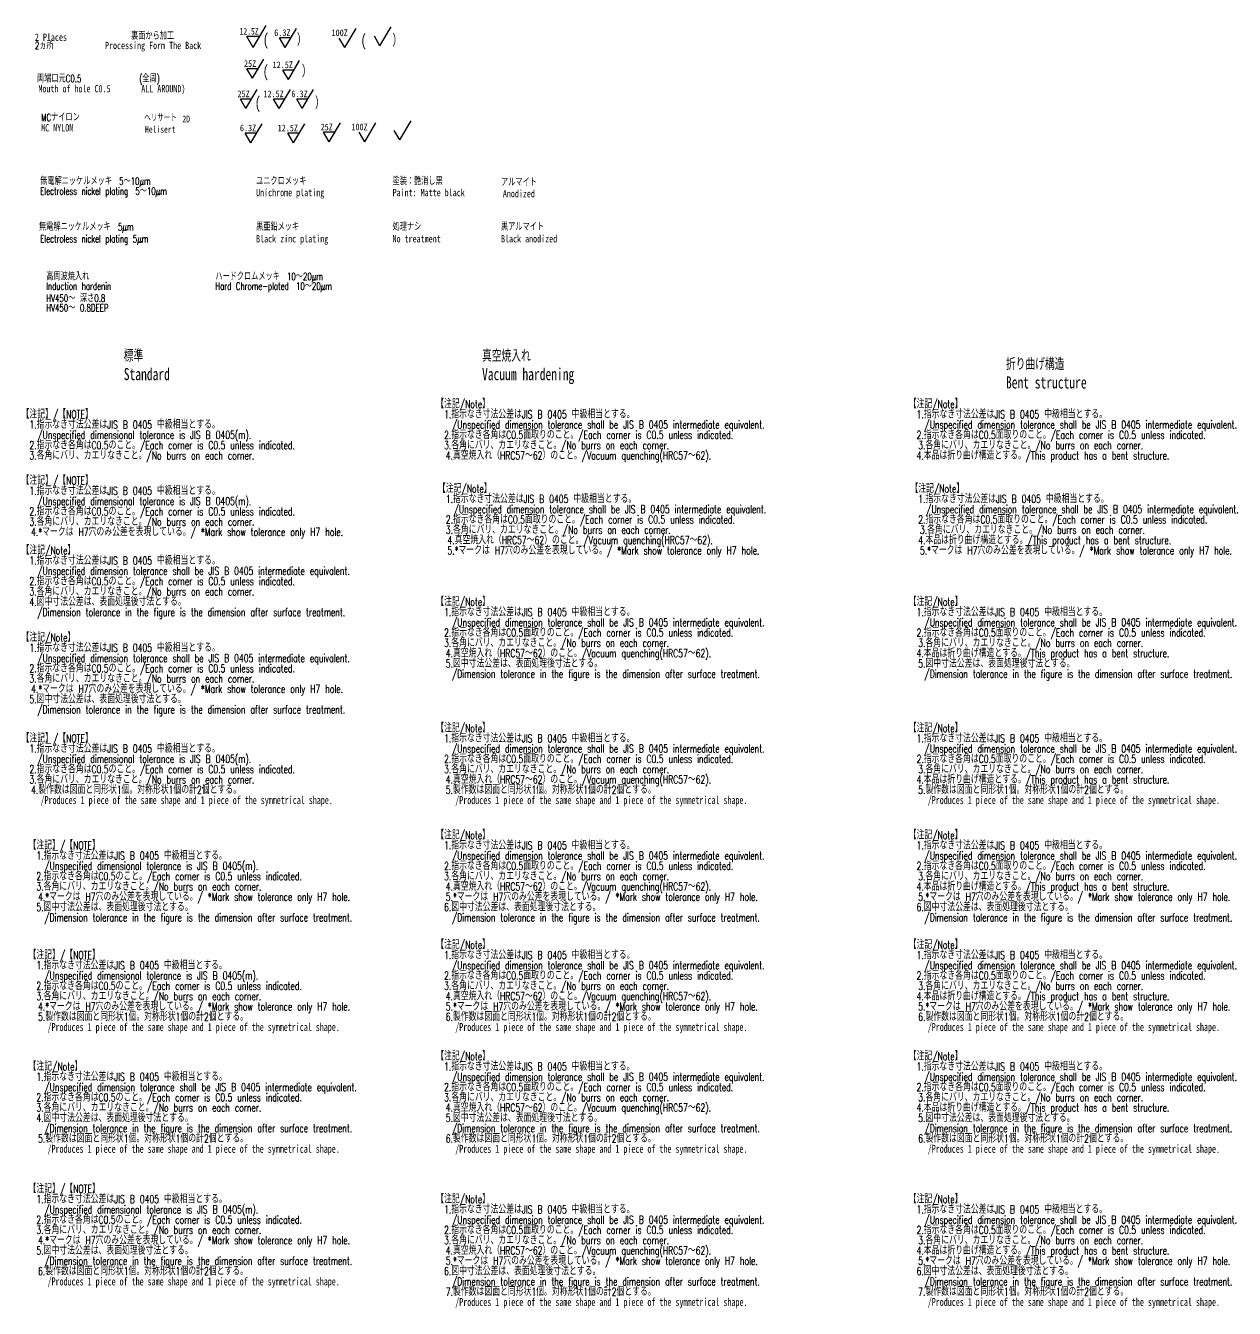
# Model space of a CAD drawing. Header units: millimetres. Extents: x 20 to 1039, y -216 to 345.
# Drawn here: x 511 to 1039, y -216 to 345 of the extents above; entities that cross this region are included whole.
import ezdxf

# ---------------------------------------------------------------- set-up
doc = ezdxf.new("R2010")
doc.units = ezdxf.units.MM
doc.layers.add('SLD-0', color=7, linetype='Continuous')
doc.styles.add('SLDTEXTSTYLE0', font='TXT', dxfattribs={"width": 0.7, "bigfont": 'bigfont'})
doc.styles.add('SLDTEXTSTYLE1', font='TXT', dxfattribs={"width": 0.7})
doc.styles.add('SLDTEXTSTYLE35', font='TXT', dxfattribs={"width": 0.75})

# ---------------------------------------------------------------- blocks, each defined once
blk = doc.blocks.new('SW_NOTE_0')
at = {"layer": 'SLD-0', "color": 0, "char_height": 3.2, "attachment_point": 1, "style": 'SLDTEXTSTYLE0'}
for s, insert in [('HV450～ 深さ0.8', (0, 4.13)), ('HV450～ 0.8DEEP', (0, -0.07))]:
    blk.add_mtext(s, dxfattribs=dict(at, insert=insert))
blk = doc.blocks.new('SW_NOTE_0_1')
at = {"layer": 'SLD-0', "color": 0, "char_height": 3.2, "attachment_point": 1, "style": 'SLDTEXTSTYLE0'}
for s, insert in [('高周波焼入れ', (0, 4.13)), ('Induction hardenin\u3000', (0, -0.07))]:
    blk.add_mtext(s, dxfattribs=dict(at, insert=insert))
blk = doc.blocks.new('SW_NOTE_0_2')
at = {"layer": 'SLD-0', "color": 0, "char_height": 3.5, "attachment_point": 1, "style": 'SLDTEXTSTYLE0'}
for s, insert in [('【注記/Note】', (0, 4.51)), ('\u30001.指示なき寸法公差はJIS B 0405 中級相当とする。', (0, 0.01)), ('\u3000\u3000/Unspecified dimension tolerance shall be JIS B 0405 intermediate equivalent.', (0, -4.49)), ('\u30002.指示なき各角はC0.5のこと。/Each corner is C0.5 unless indicated.', (0, -8.99)), ('\u30003.各角にバリ、カエリなきこと。/No burrs on each corner.', (0, -13.49)), ('\u30004.図中寸法公差は、表面処理後寸法とする。', (0, -17.99)), ('\u3000\u3000/Dimension tolerance in the figure is the dimension after surface treatment.', (0, -22.49))]:
    blk.add_mtext(s, dxfattribs=dict(at, insert=insert))
blk = doc.blocks.new('SW_NOTE_0_3')
at = {"layer": 'SLD-0', "color": 0, "char_height": 3.5, "attachment_point": 1, "style": 'SLDTEXTSTYLE0'}
for s, insert in [('【注記】/【NOTE】', (0, 4.51)), ('\u30001.指示なき寸法公差はJIS B 0405 中級相当とする。', (0, 0.01)), ('\u3000\u3000/Unspecified dimensional tolerance is JIS B 0405(m).', (0, -4.49)), ('\u30002.指示なき各角はC0.5のこと。/Each corner is C0.5 unless indicated.', (0, -8.99)), ('\u30003.各角にバリ、カエリなきこと。/No burrs on each corner.', (0, -13.49))]:
    blk.add_mtext(s, dxfattribs=dict(at, insert=insert))
blk = doc.blocks.new('SW_NOTE_0_4')
at = {"layer": 'SLD-0', "color": 0, "char_height": 3.2, "attachment_point": 2}
for s, insert, style in [('Processing Form The Back', (11.63, -0.07), 'SLDTEXTSTYLE1'), ('裏面から加工', (11.4, 4.13), 'SLDTEXTSTYLE0')]:
    blk.add_mtext(s, dxfattribs=dict(at, insert=insert, style=style))
blk = doc.blocks.new('SW_NOTE_0_5')
at = {"layer": 'SLD-0', "color": 0, "char_height": 2.91, "attachment_point": 1}
for s, insert, style in [('ヘリサート', (0, 3.75), 'SLDTEXTSTYLE0'), ('2D', (16.69, 3.32), 'SLDTEXTSTYLE1')]:
    blk.add_mtext(s, dxfattribs=dict(at, insert=insert, style=style))
blk = doc.blocks.new('SW_NOTE_0_6')
at = {"layer": 'SLD-0', "color": 0, "char_height": 3.5, "attachment_point": 1, "style": 'SLDTEXTSTYLE0'}
for s, insert in [('【注記/Note】', (0, 4.51)), ('\u30001.指示なき寸法公差はJIS B 0405 中級相当とする。', (0, 0.01)), ('\u3000\u3000/Unspecified dimension tolerance shall be JIS B 0405 intermediate equivalent.', (0, -4.49)), ('\u30002.指示なき各角はC0.5面取りのこと。/Each corner is C0.5 unless indicated.', (0, -8.99)), ('\u30003.各角にバリ、カエリなきこと。/No burrs on each corner.', (0, -13.49)), ('4.真空焼入れ（HRC57～62）のこと。/Vacuum quenching(HRC57～62).', (4.16, -17.99))]:
    blk.add_mtext(s, dxfattribs=dict(at, insert=insert))
blk = doc.blocks.new('SW_NOTE_0_7')
at = {"layer": 'SLD-0', "color": 0, "char_height": 3.5, "attachment_point": 1, "style": 'SLDTEXTSTYLE0'}
for s, insert in [('【注記/Note】', (0, 4.51)), ('\u30001.指示なき寸法公差はJIS B 0405 中級相当とする。', (0, 0.01)), ('\u3000\u3000/Unspecified dimension tolerance shall be JIS B 0405 intermediate equivalent.', (0, -4.49)), ('\u30002.指示なき各角はC0.5面取りのこと。/Each corner is C0.5 unless indicated.', (0, -8.99)), ('3.各角にバリ、カエリなきこと。/No burrs on each corner.', (4.16, -13.49)), ('\u30004.本品は折り曲げ構造とする。/This product has a bent structure.', (0, -17.99))]:
    blk.add_mtext(s, dxfattribs=dict(at, insert=insert))
blk = doc.blocks.new('SW_NOTE_0_8')
at = {"layer": 'SLD-0', "color": 0, "char_height": 3.5, "attachment_point": 1, "style": 'SLDTEXTSTYLE0'}
for s, insert in [('【注記/Note】', (0, 4.51)), ('\u30001.指示なき寸法公差はJIS B 0405 中級相当とする。', (0, 0.01)), ('\u3000\u3000/Unspecified dimension tolerance shall be JIS B 0405 intermediate equivalent.', (0, -4.49)), ('\u30002.指示なき各角はC0.5面取りのこと。/Each corner is C0.5 unless indicated.', (0, -8.99)), ('\u30003.各角にバリ、カエリなきこと。/No burrs on each corner.', (0, -13.49)), ('4.真空焼入れ（HRC57～62）のこと。/Vacuum quenching(HRC57～62).', (4.16, -17.99)), ('5.図中寸法公差は、表面処理後寸法とする。', (4.16, -22.49)), ('\u3000\u3000/Dimension tolerance in the figure is the dimension after surface treatment.', (0, -26.99))]:
    blk.add_mtext(s, dxfattribs=dict(at, insert=insert))
blk = doc.blocks.new('SW_NOTE_0_9')
at = {"layer": 'SLD-0', "color": 0, "char_height": 3.5, "attachment_point": 1, "style": 'SLDTEXTSTYLE0'}
for s, insert in [('【注記/Note】', (0, 4.51)), ('\u30001.指示なき寸法公差はJIS B 0405 中級相当とする。', (0, 0.01)), ('\u3000\u3000/Unspecified dimension tolerance shall be JIS B 0405 intermediate equivalent.', (0, -4.49)), ('\u30002.指示なき各角はC0.5面取りのこと。/Each corner is C0.5 unless indicated.', (0, -8.99)), ('3.各角にバリ、カエリなきこと。/No burrs on each corner.', (4.16, -13.49)), ('\u30004.本品は折り曲げ構造とする。/This product has a bent structure.', (0, -17.99)), ('5.図中寸法公差は、表面処理後寸法とする。', (4.16, -22.49)), ('\u3000\u3000/Dimension tolerance in the figure is the dimension after surface treatment.', (0, -26.99))]:
    blk.add_mtext(s, dxfattribs=dict(at, insert=insert))
blk = doc.blocks.new('SW_NOTE_0_10')
at = {"layer": 'SLD-0', "color": 0, "char_height": 3.5, "attachment_point": 1, "style": 'SLDTEXTSTYLE0'}
for s, insert in [('【注記/Note】', (0, 4.51)), ('\u30001.指示なき寸法公差はJIS B 0405 中級相当とする。', (0, 0.01)), ('\u3000\u3000/Unspecified dimension tolerance shall be JIS B 0405 intermediate equivalent.', (0, -4.49)), ('\u30002.指示なき各角はC0.5面取りのこと。/Each corner is C0.5 unless indicated.', (0, -8.99)), ('3.各角にバリ、カエリなきこと。/No burrs on each corner.', (4.16, -13.49)), ('\u30004.本品は折り曲げ構造とする。/This product has a bent structure.', (0, -17.99)), ('5.*マークは H7穴のみ公差を表現している。/ *Mark show tolerance only H7 hole.', (4.16, -22.49))]:
    blk.add_mtext(s, dxfattribs=dict(at, insert=insert))
blk = doc.blocks.new('SW_NOTE_0_11')
at = {"layer": 'SLD-0', "color": 0, "char_height": 3.5, "attachment_point": 1, "style": 'SLDTEXTSTYLE0'}
for s, insert in [('【注記/Note】', (0, 4.51)), ('\u30001.指示なき寸法公差はJIS B 0405 中級相当とする。', (0, 0.01)), ('\u3000\u3000/Unspecified dimension tolerance shall be JIS B 0405 intermediate equivalent.', (0, -4.49)), ('\u30002.指示なき各角はC0.5面取りのこと。/Each corner is C0.5 unless indicated.', (0, -8.99)), ('\u30003.各角にバリ、カエリなきこと。/No burrs on each corner.', (0, -13.49)), ('4.真空焼入れ（HRC57～62）のこと。/Vacuum quenching(HRC57～62).', (4.16, -17.99)), ('5.*マークは H7穴のみ公差を表現している。/ *Mark show tolerance only H7 hole.', (4.16, -22.49))]:
    blk.add_mtext(s, dxfattribs=dict(at, insert=insert))
blk = doc.blocks.new('SW_NOTE_0_12')
at = {"layer": 'SLD-0', "color": 0, "char_height": 3.5, "attachment_point": 1, "style": 'SLDTEXTSTYLE0'}
for s, insert in [('【注記】/【NOTE】', (0, 4.51)), ('\u30001.指示なき寸法公差はJIS B 0405 中級相当とする。', (0, 0.01)), ('\u3000\u3000/Unspecified dimensional tolerance is JIS B 0405(m).', (0, -4.49)), ('\u30002.指示なき各角はC0.5のこと。/Each corner is C0.5 unless indicated.', (0, -8.99)), ('\u30003.各角にバリ、カエリなきこと。/No burrs on each corner.', (0, -13.49)), ('4.*マークは H7穴のみ公差を表現している。/ *Mark show tolerance only H7 hole.', (4.16, -17.99))]:
    blk.add_mtext(s, dxfattribs=dict(at, insert=insert))
blk = doc.blocks.new('SW_NOTE_0_13')
at = {"layer": 'SLD-0', "color": 0, "char_height": 3.5, "attachment_point": 1}
for s, insert, style in [('【注記/Note】', (0, 4.51), 'SLDTEXTSTYLE0'), ('\u30001.指示なき寸法公差はJIS B 0405 中級相当とする。', (0, 0.01), 'SLDTEXTSTYLE0'), ('\u3000\u3000/Unspecified dimension tolerance shall be JIS B 0405 intermediate equivalent.', (0, -4.49), 'SLDTEXTSTYLE0'), ('\u30002.指示なき各角はC0.5面取りのこと。/Each corner is C0.5 unless indicated.', (0, -8.99), 'SLDTEXTSTYLE0'), ('3.各角にバリ、カエリなきこと。/No burrs on each corner.', (4.16, -13.49), 'SLDTEXTSTYLE0'), ('\u30004.本品は折り曲げ構造とする。/This product has a bent structure.', (0, -17.99), 'SLDTEXTSTYLE0'), ('5.製作数は図面と同形状1個。対称形状1個の計2個とする。', (4.16, -22.49), 'SLDTEXTSTYLE0'), ('/Produces 1 piece of the same shape and 1 piece of the symmetrical shape.', (8.31, -26.99), 'SLDTEXTSTYLE1')]:
    blk.add_mtext(s, dxfattribs=dict(at, insert=insert, style=style))
blk = doc.blocks.new('SW_NOTE_0_14')
at = {"layer": 'SLD-0', "color": 0, "char_height": 3.5, "attachment_point": 1}
for s, insert, style in [('【注記/Note】', (0, 4.51), 'SLDTEXTSTYLE0'), ('\u30001.指示なき寸法公差はJIS B 0405 中級相当とする。', (0, 0.01), 'SLDTEXTSTYLE0'), ('\u3000\u3000/Unspecified dimension tolerance shall be JIS B 0405 intermediate equivalent.', (0, -4.49), 'SLDTEXTSTYLE0'), ('\u30002.指示なき各角はC0.5面取りのこと。/Each corner is C0.5 unless indicated.', (0, -8.99), 'SLDTEXTSTYLE0'), ('\u30003.各角にバリ、カエリなきこと。/No burrs on each corner.', (0, -13.49), 'SLDTEXTSTYLE0'), ('4.真空焼入れ（HRC57～62）のこと。/Vacuum quenching(HRC57～62).', (4.16, -17.99), 'SLDTEXTSTYLE0'), ('5.製作数は図面と同形状1個。対称形状1個の計2個とする。', (4.16, -22.49), 'SLDTEXTSTYLE0'), ('/Produces 1 piece of the same shape and 1 piece of the symmetrical shape.', (8.31, -26.99), 'SLDTEXTSTYLE1')]:
    blk.add_mtext(s, dxfattribs=dict(at, insert=insert, style=style))
blk = doc.blocks.new('SW_NOTE_0_15')
at = {"layer": 'SLD-0', "color": 0, "char_height": 3.5, "attachment_point": 1}
for s, insert, style in [('【注記】/【NOTE】', (0, 4.51), 'SLDTEXTSTYLE0'), ('\u30001.指示なき寸法公差はJIS B 0405 中級相当とする。', (0, 0.01), 'SLDTEXTSTYLE0'), ('\u3000\u3000/Unspecified dimensional tolerance is JIS B 0405(m).', (0, -4.49), 'SLDTEXTSTYLE0'), ('\u30002.指示なき各角はC0.5のこと。/Each corner is C0.5 unless indicated.', (0, -8.99), 'SLDTEXTSTYLE0'), ('\u30003.各角にバリ、カエリなきこと。/No burrs on each corner.', (0, -13.49), 'SLDTEXTSTYLE0'), ('4.製作数は図面と同形状1個。対称形状1個の計2個とする。', (4.16, -17.99), 'SLDTEXTSTYLE0'), ('/Produces 1 piece of the same shape and 1 piece of the symmetrical shape.', (8.31, -22.49), 'SLDTEXTSTYLE1')]:
    blk.add_mtext(s, dxfattribs=dict(at, insert=insert, style=style))
blk = doc.blocks.new('SW_NOTE_0_16')
at = {"layer": 'SLD-0', "color": 0, "char_height": 3.5, "attachment_point": 1, "style": 'SLDTEXTSTYLE0'}
for s, insert in [('【注記/Note】', (0, 4.51)), ('\u30001.指示なき寸法公差はJIS B 0405 中級相当とする。', (0, 0.01)), ('\u3000\u3000/Unspecified dimension tolerance shall be JIS B 0405 intermediate equivalent.', (0, -4.49)), ('\u30002.指示なき各角はC0.5面取りのこと。/Each corner is C0.5 unless indicated.', (0, -8.99)), ('3.各角にバリ、カエリなきこと。/No burrs on each corner.', (4.16, -13.49)), ('\u30004.本品は折り曲げ構造とする。/This product has a bent structure.', (0, -17.99)), ('5.*マークは H7穴のみ公差を表現している。/ *Mark show tolerance only H7 hole.', (4.16, -22.49)), ('\u30006.図中寸法公差は、表面処理後寸法とする。', (0, -26.99)), ('\u3000\u3000/Dimension tolerance in the figure is the dimension after surface treatment.', (0, -31.49))]:
    blk.add_mtext(s, dxfattribs=dict(at, insert=insert))
blk = doc.blocks.new('SW_NOTE_0_17')
at = {"layer": 'SLD-0', "color": 0, "char_height": 3.5, "attachment_point": 1, "style": 'SLDTEXTSTYLE0'}
for s, insert in [('【注記/Note】', (0, 4.51)), ('\u30001.指示なき寸法公差はJIS B 0405 中級相当とする。', (0, 0.01)), ('\u3000\u3000/Unspecified dimension tolerance shall be JIS B 0405 intermediate equivalent.', (0, -4.49)), ('\u30002.指示なき各角はC0.5面取りのこと。/Each corner is C0.5 unless indicated.', (0, -8.99)), ('\u30003.各角にバリ、カエリなきこと。/No burrs on each corner.', (0, -13.49)), ('4.真空焼入れ（HRC57～62）のこと。/Vacuum quenching(HRC57～62).', (4.16, -17.99)), ('5.*マークは H7穴のみ公差を表現している。/ *Mark show tolerance only H7 hole.', (4.16, -22.49)), ('\u30006.図中寸法公差は、表面処理後寸法とする。', (0, -26.99)), ('\u3000\u3000/Dimension tolerance in the figure is the dimension after surface treatment.', (0, -31.49))]:
    blk.add_mtext(s, dxfattribs=dict(at, insert=insert))
blk = doc.blocks.new('SW_NOTE_0_18')
at = {"layer": 'SLD-0', "color": 0, "char_height": 3.5, "attachment_point": 1, "style": 'SLDTEXTSTYLE0'}
for s, insert in [('【注記】/【NOTE】', (0, 4.51)), ('\u30001.指示なき寸法公差はJIS B 0405 中級相当とする。', (0, 0.01)), ('\u3000\u3000/Unspecified dimensional tolerance is JIS B 0405(m).', (0, -4.49)), ('\u30002.指示なき各角はC0.5のこと。/Each corner is C0.5 unless indicated.', (0, -8.99)), ('\u30003.各角にバリ、カエリなきこと。/No burrs on each corner.', (0, -13.49)), ('\u30005.図中寸法公差は、表面処理後寸法とする。', (0, -22.49)), ('4.*マークは H7穴のみ公差を表現している。/ *Mark show tolerance only H7 hole.', (4.16, -17.99)), ('\u3000\u3000/Dimension tolerance in the figure is the dimension after surface treatment.', (0, -26.99))]:
    blk.add_mtext(s, dxfattribs=dict(at, insert=insert))
blk = doc.blocks.new('SW_NOTE_0_19')
at = {"layer": 'SLD-0', "color": 0, "char_height": 3.5, "attachment_point": 1}
for s, insert, style in [('【注記/Note】', (0, 4.51), 'SLDTEXTSTYLE0'), ('\u30001.指示なき寸法公差はJIS B 0405 中級相当とする。', (0, 0.01), 'SLDTEXTSTYLE0'), ('\u3000\u3000/Unspecified dimension tolerance shall be JIS B 0405 intermediate equivalent.', (0, -4.49), 'SLDTEXTSTYLE0'), ('\u30002.指示なき各角はC0.5面取りのこと。/Each corner is C0.5 unless indicated.', (0, -8.99), 'SLDTEXTSTYLE0'), ('3.各角にバリ、カエリなきこと。/No burrs on each corner.', (4.16, -13.49), 'SLDTEXTSTYLE0'), ('\u30004.本品は折り曲げ構造とする。/This product has a bent structure.', (0, -17.99), 'SLDTEXTSTYLE0'), ('5.*マークは H7穴のみ公差を表現している。/ *Mark show tolerance only H7 hole.', (4.16, -22.49), 'SLDTEXTSTYLE0'), ('6.製作数は図面と同形状1個。対称形状1個の計2個とする。', (4.16, -26.99), 'SLDTEXTSTYLE0'), ('/Produces 1 piece of the same shape and 1 piece of the symmetrical shape.', (8.31, -31.49), 'SLDTEXTSTYLE1')]:
    blk.add_mtext(s, dxfattribs=dict(at, insert=insert, style=style))
blk = doc.blocks.new('SW_NOTE_0_20')
at = {"layer": 'SLD-0', "color": 0, "char_height": 3.5, "attachment_point": 1}
for s, insert, style in [('【注記/Note】', (0, 4.51), 'SLDTEXTSTYLE0'), ('\u30001.指示なき寸法公差はJIS B 0405 中級相当とする。', (0, 0.01), 'SLDTEXTSTYLE0'), ('\u3000\u3000/Unspecified dimension tolerance shall be JIS B 0405 intermediate equivalent.', (0, -4.49), 'SLDTEXTSTYLE0'), ('\u30002.指示なき各角はC0.5面取りのこと。/Each corner is C0.5 unless indicated.', (0, -8.99), 'SLDTEXTSTYLE0'), ('\u30003.各角にバリ、カエリなきこと。/No burrs on each corner.', (0, -13.49), 'SLDTEXTSTYLE0'), ('4.真空焼入れ（HRC57～62）のこと。/Vacuum quenching(HRC57～62).', (4.16, -17.99), 'SLDTEXTSTYLE0'), ('5.*マークは H7穴のみ公差を表現している。/ *Mark show tolerance only H7 hole.', (4.16, -22.49), 'SLDTEXTSTYLE0'), ('6.製作数は図面と同形状1個。対称形状1個の計2個とする。', (4.16, -26.99), 'SLDTEXTSTYLE0'), ('/Produces 1 piece of the same shape and 1 piece of the symmetrical shape.', (8.31, -31.49), 'SLDTEXTSTYLE1')]:
    blk.add_mtext(s, dxfattribs=dict(at, insert=insert, style=style))
blk = doc.blocks.new('SW_NOTE_0_21')
at = {"layer": 'SLD-0', "color": 0, "char_height": 3.5, "attachment_point": 1}
for s, insert, style in [('【注記】/【NOTE】', (0, 4.51), 'SLDTEXTSTYLE0'), ('\u30001.指示なき寸法公差はJIS B 0405 中級相当とする。', (0, 0.01), 'SLDTEXTSTYLE0'), ('\u3000\u3000/Unspecified dimensional tolerance is JIS B 0405(m).', (0, -4.49), 'SLDTEXTSTYLE0'), ('\u30002.指示なき各角はC0.5のこと。/Each corner is C0.5 unless indicated.', (0, -8.99), 'SLDTEXTSTYLE0'), ('\u30003.各角にバリ、カエリなきこと。/No burrs on each corner.', (0, -13.49), 'SLDTEXTSTYLE0'), ('4.*マークは H7穴のみ公差を表現している。/ *Mark show tolerance only H7 hole.', (4.16, -17.99), 'SLDTEXTSTYLE0'), ('5.製作数は図面と同形状1個。対称形状1個の計2個とする。', (4.16, -22.49), 'SLDTEXTSTYLE0'), ('/Produces 1 piece of the same shape and 1 piece of the symmetrical shape.', (8.31, -26.99), 'SLDTEXTSTYLE1')]:
    blk.add_mtext(s, dxfattribs=dict(at, insert=insert, style=style))
blk = doc.blocks.new('SW_NOTE_0_22')
at = {"layer": 'SLD-0', "color": 0, "char_height": 3.5, "attachment_point": 1}
for s, insert, style in [('【注記/Note】', (0, 4.51), 'SLDTEXTSTYLE0'), ('\u30001.指示なき寸法公差はJIS B 0405 中級相当とする。', (0, 0.01), 'SLDTEXTSTYLE0'), ('\u3000\u3000/Unspecified dimension tolerance shall be JIS B 0405 intermediate equivalent.', (0, -4.49), 'SLDTEXTSTYLE0'), ('\u30002.指示なき各角はC0.5面取りのこと。/Each corner is C0.5 unless indicated.', (0, -8.99), 'SLDTEXTSTYLE0'), ('3.各角にバリ、カエリなきこと。/No burrs on each corner.', (4.16, -13.49), 'SLDTEXTSTYLE0'), ('\u30004.本品は折り曲げ構造とする。/This product has a bent structure.', (0, -17.99), 'SLDTEXTSTYLE0'), ('5.図中寸法公差は、表面処理後寸法とする。', (4.16, -22.49), 'SLDTEXTSTYLE0'), ('\u3000\u3000/Dimension tolerance in the figure is the dimension after surface treatment.', (0, -26.99), 'SLDTEXTSTYLE0'), ('6.製作数は図面と同形状1個。対称形状1個の計2個とする。', (4.16, -31.49), 'SLDTEXTSTYLE0'), ('/Produces 1 piece of the same shape and 1 piece of the symmetrical shape.', (8.31, -35.99), 'SLDTEXTSTYLE1')]:
    blk.add_mtext(s, dxfattribs=dict(at, insert=insert, style=style))
blk = doc.blocks.new('SW_NOTE_0_23')
at = {"layer": 'SLD-0', "color": 0, "char_height": 3.5, "attachment_point": 1}
for s, insert, style in [('【注記/Note】', (0, 4.51), 'SLDTEXTSTYLE0'), ('\u30001.指示なき寸法公差はJIS B 0405 中級相当とする。', (0, 0.01), 'SLDTEXTSTYLE0'), ('\u3000\u3000/Unspecified dimension tolerance shall be JIS B 0405 intermediate equivalent.', (0, -4.49), 'SLDTEXTSTYLE0'), ('\u30002.指示なき各角はC0.5面取りのこと。/Each corner is C0.5 unless indicated.', (0, -8.99), 'SLDTEXTSTYLE0'), ('\u30003.各角にバリ、カエリなきこと。/No burrs on each corner.', (0, -13.49), 'SLDTEXTSTYLE0'), ('4.真空焼入れ（HRC57～62）のこと。/Vacuum quenching(HRC57～62).', (4.16, -17.99), 'SLDTEXTSTYLE0'), ('5.図中寸法公差は、表面処理後寸法とする。', (4.16, -22.49), 'SLDTEXTSTYLE0'), ('\u3000\u3000/Dimension tolerance in the figure is the dimension after surface treatment.', (0, -26.99), 'SLDTEXTSTYLE0'), ('6.製作数は図面と同形状1個。対称形状1個の計2個とする。', (4.16, -31.49), 'SLDTEXTSTYLE0'), ('/Produces 1 piece of the same shape and 1 piece of the symmetrical shape.', (8.31, -35.99), 'SLDTEXTSTYLE1')]:
    blk.add_mtext(s, dxfattribs=dict(at, insert=insert, style=style))
blk = doc.blocks.new('SW_NOTE_0_24')
at = {"layer": 'SLD-0', "color": 0, "char_height": 3.5, "attachment_point": 1}
for s, insert, style in [('【注記/Note】', (0, 4.51), 'SLDTEXTSTYLE0'), ('\u30001.指示なき寸法公差はJIS B 0405 中級相当とする。', (0, 0.01), 'SLDTEXTSTYLE0'), ('\u3000\u3000/Unspecified dimension tolerance shall be JIS B 0405 intermediate equivalent.', (0, -4.49), 'SLDTEXTSTYLE0'), ('\u30002.指示なき各角はC0.5のこと。/Each corner is C0.5 unless indicated.', (0, -8.99), 'SLDTEXTSTYLE0'), ('\u30003.各角にバリ、カエリなきこと。/No burrs on each corner.', (0, -13.49), 'SLDTEXTSTYLE0'), ('\u30004.図中寸法公差は、表面処理後寸法とする。', (0, -17.99), 'SLDTEXTSTYLE0'), ('\u3000\u3000/Dimension tolerance in the figure is the dimension after surface treatment.', (0, -22.49), 'SLDTEXTSTYLE0'), ('5.製作数は図面と同形状1個。対称形状1個の計2個とする。', (4.16, -26.99), 'SLDTEXTSTYLE0'), ('/Produces 1 piece of the same shape and 1 piece of the symmetrical shape.', (8.31, -31.49), 'SLDTEXTSTYLE1')]:
    blk.add_mtext(s, dxfattribs=dict(at, insert=insert, style=style))
blk = doc.blocks.new('SW_NOTE_0_25')
at = {"layer": 'SLD-0', "color": 0, "char_height": 3.5, "attachment_point": 1}
for s, insert, style in [('【注記/Note】', (0, 4.51), 'SLDTEXTSTYLE0'), ('\u30001.指示なき寸法公差はJIS B 0405 中級相当とする。', (0, 0.01), 'SLDTEXTSTYLE0'), ('\u3000\u3000/Unspecified dimension tolerance shall be JIS B 0405 intermediate equivalent.', (0, -4.49), 'SLDTEXTSTYLE0'), ('\u30002.指示なき各角はC0.5面取りのこと。/Each corner is C0.5 unless indicated.', (0, -8.99), 'SLDTEXTSTYLE0'), ('3.各角にバリ、カエリなきこと。/No burrs on each corner.', (4.16, -13.49), 'SLDTEXTSTYLE0'), ('\u30004.本品は折り曲げ構造とする。/This product has a bent structure.', (0, -17.99), 'SLDTEXTSTYLE0'), ('5.*マークは H7穴のみ公差を表現している。/ *Mark show tolerance only H7 hole.', (4.16, -22.49), 'SLDTEXTSTYLE0'), ('\u30006.図中寸法公差は、表面処理後寸法とする。', (0, -26.99), 'SLDTEXTSTYLE0'), ('\u3000\u3000/Dimension tolerance in the figure is the dimension after surface treatment.', (0, -31.49), 'SLDTEXTSTYLE0'), ('7.製作数は図面と同形状1個。対称形状1個の計2個とする。', (4.16, -35.99), 'SLDTEXTSTYLE0'), ('/Produces 1 piece of the same shape and 1 piece of the symmetrical shape.', (8.31, -40.49), 'SLDTEXTSTYLE1')]:
    blk.add_mtext(s, dxfattribs=dict(at, insert=insert, style=style))
blk = doc.blocks.new('SW_NOTE_0_26')
at = {"layer": 'SLD-0', "color": 0, "char_height": 3.5, "attachment_point": 1}
for s, insert, style in [('【注記/Note】', (0, 4.51), 'SLDTEXTSTYLE0'), ('\u30001.指示なき寸法公差はJIS B 0405 中級相当とする。', (0, 0.01), 'SLDTEXTSTYLE0'), ('\u3000\u3000/Unspecified dimension tolerance shall be JIS B 0405 intermediate equivalent.', (0, -4.49), 'SLDTEXTSTYLE0'), ('\u30002.指示なき各角はC0.5面取りのこと。/Each corner is C0.5 unless indicated.', (0, -8.99), 'SLDTEXTSTYLE0'), ('\u30003.各角にバリ、カエリなきこと。/No burrs on each corner.', (0, -13.49), 'SLDTEXTSTYLE0'), ('4.真空焼入れ（HRC57～62）のこと。/Vacuum quenching(HRC57～62).', (4.16, -17.99), 'SLDTEXTSTYLE0'), ('5.*マークは H7穴のみ公差を表現している。/ *Mark show tolerance only H7 hole.', (4.16, -22.49), 'SLDTEXTSTYLE0'), ('\u30006.図中寸法公差は、表面処理後寸法とする。', (0, -26.99), 'SLDTEXTSTYLE0'), ('\u3000\u3000/Dimension tolerance in the figure is the dimension after surface treatment.', (0, -31.49), 'SLDTEXTSTYLE0'), ('7.製作数は図面と同形状1個。対称形状1個の計2個とする。', (4.16, -35.99), 'SLDTEXTSTYLE0'), ('/Produces 1 piece of the same shape and 1 piece of the symmetrical shape.', (8.31, -40.49), 'SLDTEXTSTYLE1')]:
    blk.add_mtext(s, dxfattribs=dict(at, insert=insert, style=style))
blk = doc.blocks.new('SW_NOTE_0_27')
at = {"layer": 'SLD-0', "color": 0, "char_height": 3.5, "attachment_point": 1}
for s, insert, style in [('【注記】/【NOTE】', (0, 4.51), 'SLDTEXTSTYLE0'), ('\u30001.指示なき寸法公差はJIS B 0405 中級相当とする。', (0, 0.01), 'SLDTEXTSTYLE0'), ('\u3000\u3000/Unspecified dimensional tolerance is JIS B 0405(m).', (0, -4.49), 'SLDTEXTSTYLE0'), ('\u30002.指示なき各角はC0.5のこと。/Each corner is C0.5 unless indicated.', (0, -8.99), 'SLDTEXTSTYLE0'), ('\u30003.各角にバリ、カエリなきこと。/No burrs on each corner.', (0, -13.49), 'SLDTEXTSTYLE0'), ('\u30005.図中寸法公差は、表面処理後寸法とする。', (0, -22.49), 'SLDTEXTSTYLE0'), ('4.*マークは H7穴のみ公差を表現している。/ *Mark show tolerance only H7 hole.', (4.16, -17.99), 'SLDTEXTSTYLE0'), ('\u3000\u3000/Dimension tolerance in the figure is the dimension after surface treatment.', (0, -26.99), 'SLDTEXTSTYLE0'), ('6.製作数は図面と同形状1個。対称形状1個の計2個とする。', (4.16, -31.49), 'SLDTEXTSTYLE0'), ('/Produces 1 piece of the same shape and 1 piece of the symmetrical shape.', (8.31, -35.99), 'SLDTEXTSTYLE1')]:
    blk.add_mtext(s, dxfattribs=dict(at, insert=insert, style=style))
blk = doc.blocks.new('SW_NOTE_0_32')
at = {"layer": 'SLD-0', "color": 0, "char_height": 5.292, "attachment_point": 1}
for s, insert, style in [('標準', (0, 6.82), 'SLDTEXTSTYLE0'), ('Standard', (0, -1.23), 'SLDTEXTSTYLE1')]:
    blk.add_mtext(s, dxfattribs=dict(at, insert=insert, style=style))
blk = doc.blocks.new('SW_NOTE_0_33')
at = {"layer": 'SLD-0', "color": 0, "attachment_point": 1}
for s, insert, char_height, style in [('真空焼入れ', (0, 6.82), 5.292, 'SLDTEXTSTYLE0'), ('Vacuum hardening', (0, -1.23), 5.2917, 'SLDTEXTSTYLE1')]:
    blk.add_mtext(s, dxfattribs=dict(at, insert=insert, char_height=char_height, style=style))
blk = doc.blocks.new('SW_NOTE_0_34')
at = {"layer": 'SLD-0', "color": 0, "attachment_point": 1}
for s, insert, char_height, style in [('折り曲げ構造', (0, 6.82), 5.292, 'SLDTEXTSTYLE0'), ('Bent structure', (0, -1.23), 5.2917, 'SLDTEXTSTYLE1')]:
    blk.add_mtext(s, dxfattribs=dict(at, insert=insert, char_height=char_height, style=style))
blk = doc.blocks.new('SW_NOTE_0_35')
at = {"layer": 'SLD-0', "color": 0, "char_height": 3.5, "attachment_point": 1, "style": 'SLDTEXTSTYLE0'}
for s, insert in [('【注記/Note】', (0, 4.51)), ('\u30001.指示なき寸法公差はJIS B 0405 中級相当とする。', (0, 0.01)), ('\u3000\u3000/Unspecified dimension tolerance shall be JIS B 0405 intermediate equivalent.', (0, -4.49)), ('\u30002.指示なき各角はC0.5のこと。/Each corner is C0.5 unless indicated.', (0, -8.99)), ('\u30003.各角にバリ、カエリなきこと。/No burrs on each corner.', (0, -13.49)), ('\u30005.図中寸法公差は、表面処理後寸法とする。', (0, -22.49)), ('4.*マークは H7穴のみ公差を表現している。/ *Mark show tolerance only H7 hole.', (4.16, -17.99)), ('\u3000\u3000/Dimension tolerance in the figure is the dimension after surface treatment.', (0, -26.99))]:
    blk.add_mtext(s, dxfattribs=dict(at, insert=insert))
blk = doc.blocks.new('SW_SFSYMBOL_0')
at = {"layer": 'SLD-0', "color": 0}
for p, q in [((3.71, -4.16), (1.26, 0)), ((6.16, 0), (1.26, 0)), ((3.71, -4.16), (8.62, 4.16))]:
    blk.add_line(p, q, dxfattribs=at)
at = {"layer": 'SLD-0', "color": 0, "insert": (0, 3.75), "char_height": 2.91, "attachment_point": 1, "style": 'SLDTEXTSTYLE35'}
blk.add_mtext('25Z', dxfattribs=at)
blk = doc.blocks.new('SW_SFSYMBOL_1')
at = {"layer": 'SLD-0', "color": 0}
for p, q in [((4.78, -4.16), (2.33, 0)), ((7.23, 0), (2.33, 0)), ((4.78, -4.16), (9.68, 4.16))]:
    blk.add_line(p, q, dxfattribs=at)
at = {"layer": 'SLD-0', "color": 0, "insert": (0, 3.75), "char_height": 2.91, "attachment_point": 1, "style": 'SLDTEXTSTYLE35'}
blk.add_mtext('6.3Z', dxfattribs=at)
blk = doc.blocks.new('SW_SFSYMBOL_2')
at = {"layer": 'SLD-0', "color": 0}
for q in [(4.91, 8.32), (-2.45, 4.16)]:
    blk.add_line((0, 0), q, dxfattribs=at)
blk = doc.blocks.new('SW_SFSYMBOL_3')
at = {"layer": 'SLD-0', "color": 0}
for q in [(3.4, 0), (10.76, 4.16)]:
    blk.add_line((5.86, -4.16), q, dxfattribs=at)
at = {"layer": 'SLD-0', "color": 0, "insert": (0, 3.75), "char_height": 2.91, "attachment_point": 1, "style": 'SLDTEXTSTYLE35'}
blk.add_mtext('100Z', dxfattribs=at)
blk = doc.blocks.new('SW_SFSYMBOL_4')
at = {"layer": 'SLD-0', "color": 0}
for p, q in [((6.93, -4.16), (4.48, 0)), ((9.39, 0), (4.48, 0)), ((6.93, -4.16), (11.84, 4.16))]:
    blk.add_line(p, q, dxfattribs=at)
at = {"layer": 'SLD-0', "color": 0, "insert": (0, 3.75), "char_height": 2.91, "attachment_point": 1, "style": 'SLDTEXTSTYLE35'}
blk.add_mtext('12.5Z', dxfattribs=at)
blk = doc.blocks.new('SW_SFSYMBOL_5')
at = {"layer": 'SLD-0', "color": 0}
for p, q in [((5.99, -4.76), (3.18, 0)), ((8.8, 0), (3.18, 0)), ((5.99, -4.76), (11.61, 4.76))]:
    blk.add_line(p, q, dxfattribs=at)
at = {"layer": 'SLD-0', "color": 0, "insert": (0, 3.75), "char_height": 2.91, "attachment_point": 1, "style": 'SLDTEXTSTYLE1'}
blk.add_mtext('12.5Z', dxfattribs=at)
blk = doc.blocks.new('SW_SFSYMBOL_6')
at = {"layer": 'SLD-0', "color": 0}
for p, q in [((4.78, -4.16), (2.33, 0)), ((7.23, 0), (2.33, 0)), ((4.78, -4.16), (9.68, 4.16))]:
    blk.add_line(p, q, dxfattribs=at)
at = {"layer": 'SLD-0', "color": 0, "insert": (0, 3.75), "char_height": 2.91, "attachment_point": 1, "style": 'SLDTEXTSTYLE35'}
blk.add_mtext('6.3Z', dxfattribs=at)
blk = doc.blocks.new('SW_SFSYMBOL_7')
at = {"layer": 'SLD-0', "color": 0}
for p, q in [((3.71, -4.16), (1.26, 0)), ((6.16, 0), (1.26, 0)), ((3.71, -4.16), (8.62, 4.16))]:
    blk.add_line(p, q, dxfattribs=at)
at = {"layer": 'SLD-0', "color": 0, "insert": (0, 3.75), "char_height": 2.91, "attachment_point": 1, "style": 'SLDTEXTSTYLE35'}
blk.add_mtext('25Z', dxfattribs=at)
blk = doc.blocks.new('SW_SFSYMBOL_8')
at = {"layer": 'SLD-0', "color": 0}
for p, q in [((4.78, -4.16), (2.33, 0)), ((7.23, 0), (2.33, 0)), ((4.78, -4.16), (9.68, 4.16))]:
    blk.add_line(p, q, dxfattribs=at)
at = {"layer": 'SLD-0', "color": 0, "insert": (0, 3.75), "char_height": 2.91, "attachment_point": 1, "style": 'SLDTEXTSTYLE35'}
blk.add_mtext('6.3Z', dxfattribs=at)
blk = doc.blocks.new('SW_SFSYMBOL_9')
at = {"layer": 'SLD-0', "color": 0}
for p, q in [((6.93, -4.16), (4.48, 0)), ((9.39, 0), (4.48, 0)), ((6.93, -4.16), (11.84, 4.16))]:
    blk.add_line(p, q, dxfattribs=at)
at = {"layer": 'SLD-0', "color": 0, "insert": (0, 3.75), "char_height": 2.91, "attachment_point": 1, "style": 'SLDTEXTSTYLE35'}
blk.add_mtext('12.5Z', dxfattribs=at)
blk = doc.blocks.new('SW_SFSYMBOL_10')
at = {"layer": 'SLD-0', "color": 0}
for p, q in [((6.93, -4.16), (4.48, 0)), ((9.39, 0), (4.48, 0)), ((6.93, -4.16), (11.84, 4.16))]:
    blk.add_line(p, q, dxfattribs=at)
at = {"layer": 'SLD-0', "color": 0, "insert": (0, 3.75), "char_height": 2.91, "attachment_point": 1, "style": 'SLDTEXTSTYLE35'}
blk.add_mtext('12.5Z', dxfattribs=at)
blk = doc.blocks.new('SW_SFSYMBOL_11')
at = {"layer": 'SLD-0', "color": 0}
for p, q in [((3.71, -4.16), (1.26, 0)), ((6.16, 0), (1.26, 0)), ((3.71, -4.16), (8.62, 4.16))]:
    blk.add_line(p, q, dxfattribs=at)
at = {"layer": 'SLD-0', "color": 0, "insert": (0, 3.75), "char_height": 2.91, "attachment_point": 1, "style": 'SLDTEXTSTYLE35'}
blk.add_mtext('25Z', dxfattribs=at)
blk = doc.blocks.new('SW_SFSYMBOL_12')
at = {"layer": 'SLD-0', "color": 0}
for q in [(3.4, 0), (10.76, 4.16)]:
    blk.add_line((5.86, -4.16), q, dxfattribs=at)
at = {"layer": 'SLD-0', "color": 0, "insert": (0, 3.75), "char_height": 2.91, "attachment_point": 1, "style": 'SLDTEXTSTYLE35'}
blk.add_mtext('100Z', dxfattribs=at)
blk = doc.blocks.new('SW_SFSYMBOL_13')
at = {"layer": 'SLD-0', "color": 0}
for q in [(4.91, 8.32), (-2.45, 4.16)]:
    blk.add_line((0, 0), q, dxfattribs=at)

msp = doc.modelspace()

# ---------------------------------------------------------------- block references
at = {"layer": 'SLD-0'}
for name, p in [('SW_NOTE_0_4', (554.8256, 338.0713)), ('SW_SFSYMBOL_5', (604.2663, 340.3115)), ('SW_SFSYMBOL_6', (619.4099, 339.7052)), ('SW_SFSYMBOL_12', (644.4493, 339.6634)), ('SW_SFSYMBOL_13', (665.641, 336.2761)), ('SW_SFSYMBOL_11', (606.1923, 326.2132)), ('SW_SFSYMBOL_10', (618.6738, 325.6493)), ('SW_SFSYMBOL_7', (603.3308, 312.9491)), ('SW_SFSYMBOL_9', (614.6645, 312.9491)), ('SW_SFSYMBOL_8', (626.9076, 312.9491)), ('SW_NOTE_0_5', (562.5793, 302.4203)), ('SW_SFSYMBOL_2', (674.3249, 295.0932)), ('SW_SFSYMBOL_1', (604.4133, 298.0267)), ('SW_SFSYMBOL_4', (620.8972, 298.0319)), ('SW_SFSYMBOL_0', (639.6834, 298.4367)), ('SW_SFSYMBOL_3', (653.1332, 298.4805)), ('SW_NOTE_0_1', (519.7447, 232.8468)), ('SW_NOTE_0', (519.7447, 223.3139)), ('SW_NOTE_0_32', (553.6339, 196.5532)), ('SW_NOTE_0_33', (710.2493, 196.5532)), ('SW_NOTE_0_34', (939.2667, 192.9099)), ('SW_NOTE_0_6', (690.2239, 176.8296)), ('SW_NOTE_0_7', (896.769, 176.8296)), ('SW_NOTE_0_3', (508.9556, 172.3296)), ('SW_NOTE_0_12', (508.9556, 143.3848)), ('SW_NOTE_0_11', (690.9602, 139.8292)), ('SW_NOTE_0_10', (897.5053, 139.8292)), ('SW_NOTE_0_2', (508.9556, 112.8462)), ('SW_NOTE_0_8', (690.2239, 90.3462)), ('SW_NOTE_0_9', (896.769, 90.3462)), ('SW_NOTE_0_35', (508.9556, 74.7345)), ('SW_NOTE_0_14', (690.2239, 35.1257)), ('SW_NOTE_0_13', (896.769, 35.1257)), ('SW_NOTE_0_15', (508.9556, 30.6257)), ('SW_NOTE_0_18', (512.0108, -16.1725)), ('SW_NOTE_0_17', (690.2239, -11.6725)), ('SW_NOTE_0_16', (896.769, -11.6725)), ('SW_NOTE_0_20', (690.2239, -59.6393)), ('SW_NOTE_0_19', (896.769, -59.6393)), ('SW_NOTE_0_21', (512.0108, -64.1393)), ('SW_NOTE_0_23', (690.2239, -108.3892)), ('SW_NOTE_0_22', (896.769, -108.3892)), ('SW_NOTE_0_24', (512.0108, -112.8892)), ('SW_NOTE_0_27', (512.0108, -166.3859)), ('SW_NOTE_0_26', (690.2239, -170.8859)), ('SW_NOTE_0_25', (896.769, -170.8859))]:
    msp.add_blockref(name, p, dxfattribs=at)

# ---------------------------------------------------------------- texts
at = {"layer": 'SLD-0', "attachment_point": 1}
for s, insert, char_height, style in [('(', (614.4766, 341.6144), 5.2917, 'SLDTEXTSTYLE1'), ('）', (629.3396, 341.6144), 5.2917, 'SLDTEXTSTYLE0'), ('2 Places', (514.789, 341.6337), 3.2, 'SLDTEXTSTYLE1'), ('2ヵ所', (514.789, 337.9964), 3.2, 'SLDTEXTSTYLE0'), ('(', (657.1955, 341.3006), 5.2917, 'SLDTEXTSTYLE1'), ('）', (671.1053, 341.3006), 5.2917, 'SLDTEXTSTYLE0'), ('(', (614.404, 327.7814), 5.2917, 'SLDTEXTSTYLE1'), ('）', (631.4854, 327.7814), 5.2917, 'SLDTEXTSTYLE0'), ('両端口元C0.5', (515.7201, 323.5298), 3.2, 'SLDTEXTSTYLE0'), ('(全周)', (560.4123, 323.5298), 3.2, 'SLDTEXTSTYLE0'), ('Mouth of hole C0.5', (516.323, 319.1205), 3.2, 'SLDTEXTSTYLE1'), ('ALL AROUND)', (561.2807, 319.1205), 3.2, 'SLDTEXTSTYLE1'), ('(', (610.9386, 313.9571), 5.2917, 'SLDTEXTSTYLE1'), ('）', (637.2226, 313.9571), 5.2917, 'SLDTEXTSTYLE0'), ('MCナイロン', (517.5395, 306.5653), 3.2, 'SLDTEXTSTYLE0'), ('MC NYLON', (517.5395, 302.013), 3.2, 'SLDTEXTSTYLE1'), ('Helisert', (562.9239, 301.1886), 2.91042, 'SLDTEXTSTYLE1'), ('無電解ニッケルメッキ\u30005～10μm', (517.1152, 278.6558), 3.2, 'SLDTEXTSTYLE0'), ('ユニクロメッキ', (611.4833, 278.6558), 3.2, 'SLDTEXTSTYLE0'), ('塗装：艶消し黒', (671.1331, 278.6558), 3.2, 'SLDTEXTSTYLE0'), ('アルマイト', (718.5499, 278.1848), 3.2, 'SLDTEXTSTYLE0'), ('Electroless nickel plating\u30005～10μm', (517.1152, 274.3501), 3.2, 'SLDTEXTSTYLE0'), ('Unichrome plating', (611.4833, 273.6888), 3.2, 'SLDTEXTSTYLE1'), ('Paint: Matte black', (671.1331, 273.6888), 3.2, 'SLDTEXTSTYLE1'), ('Anodized', (719.3427, 273.2177), 3.2, 'SLDTEXTSTYLE1'), ('無電解ニッケルメッキ\u30005μm', (516.5966, 258.6909), 3.2, 'SLDTEXTSTYLE0'), ('黒亜鉛メッキ', (611.4833, 258.6909), 3.2, 'SLDTEXTSTYLE0'), ('処理ナシ', (671.1331, 258.6909), 3.2, 'SLDTEXTSTYLE0'), ('黒アルマイト', (718.5499, 258.6909), 3.2, 'SLDTEXTSTYLE0'), ('Electroless nickel plating 5μm', (517.1152, 253.4706), 3.2, 'SLDTEXTSTYLE0'), ('Black zinc plating', (611.4833, 253.4706), 3.2, 'SLDTEXTSTYLE1'), ('No treatment', (671.1331, 253.4706), 3.2, 'SLDTEXTSTYLE1'), ('Black anodized', (718.5499, 253.4706), 3.2, 'SLDTEXTSTYLE1'), ('ハードクロムメッキ\u300010～20μm', (593.647, 236.9718), 3.2, 'SLDTEXTSTYLE0'), ('Hard Chrome-plated\u300010～20μm', (593.647, 232.7718), 3.2, 'SLDTEXTSTYLE0')]:
    msp.add_mtext(s, dxfattribs=dict(at, insert=insert, char_height=char_height, style=style))

doc.saveas('drawing.dxf')
